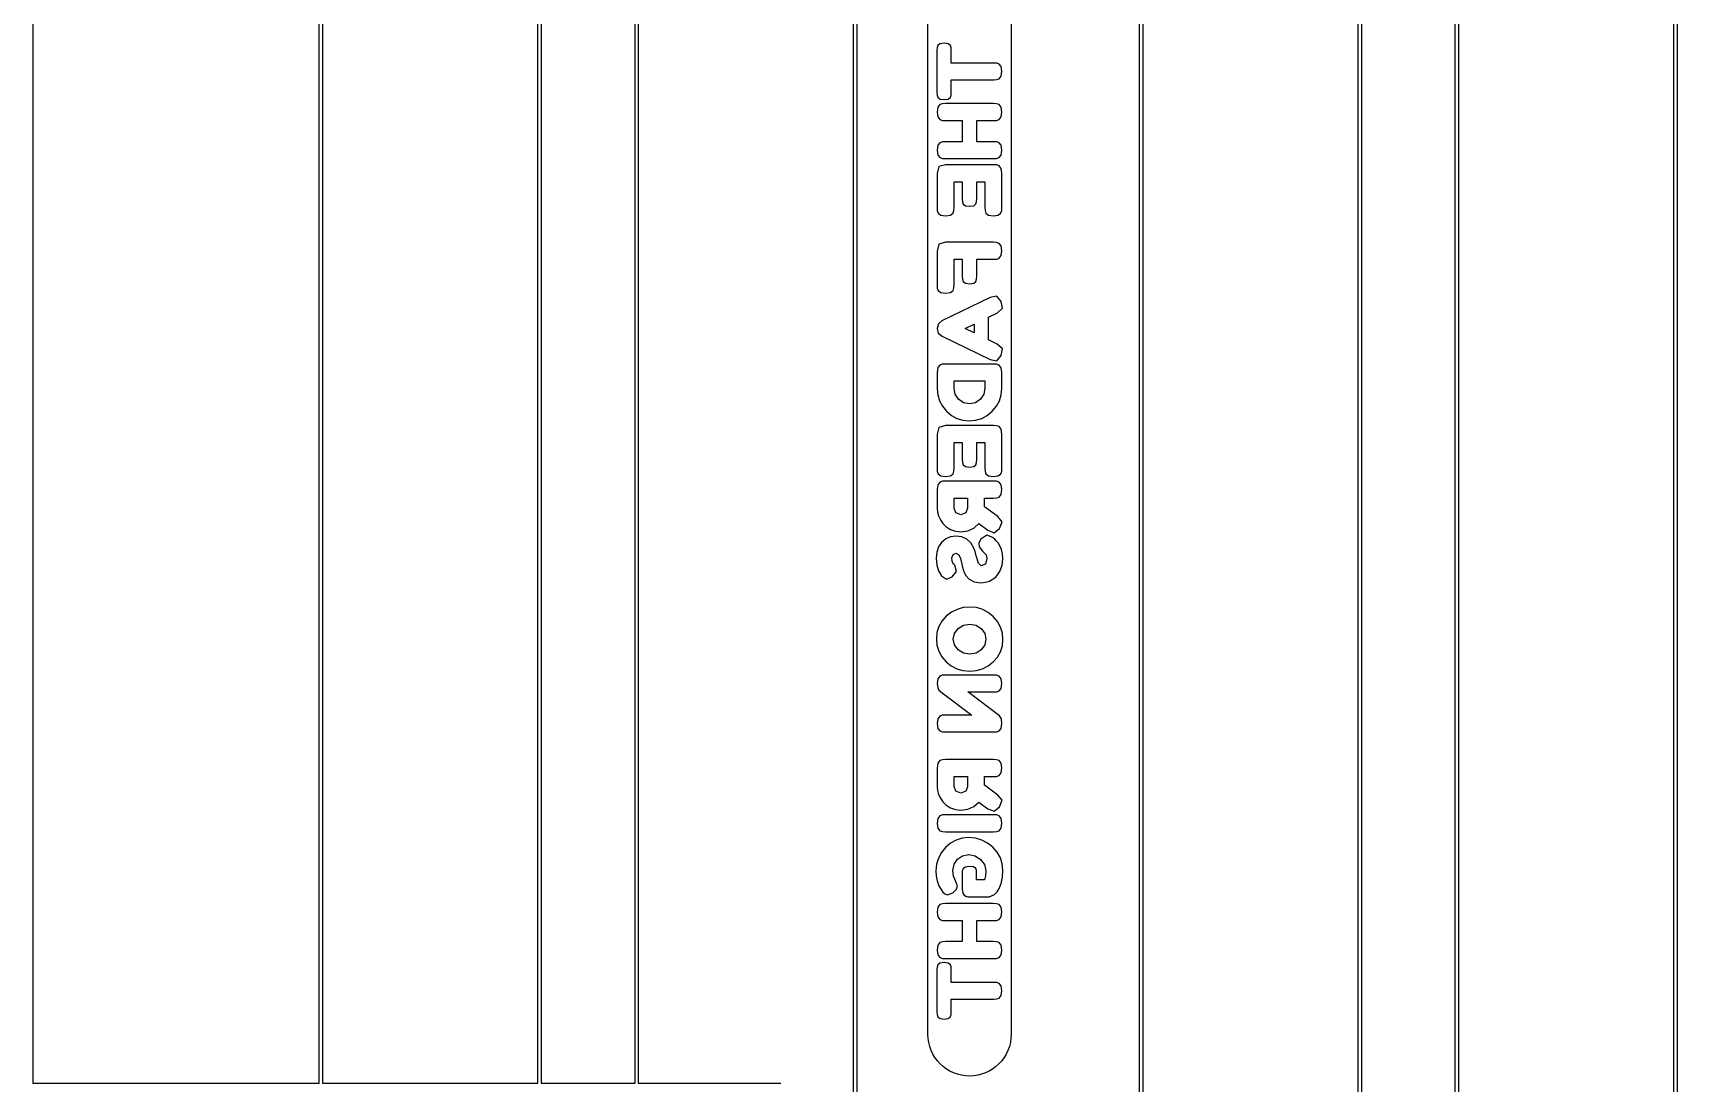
# Model space of a CAD drawing. Extents: x 282 to 374, y -243 to -83.
# Drawn here: x 323.5 to 374.3, y -220.9 to -188.5 of the extents above; entities that cross this region are included whole.
import ezdxf

# ---------------------------------------------------------------- set-up
doc = ezdxf.new("R2010")
doc.units = 0
doc.layers.add('BLACK', color=7, linetype='CONTINUOUS')

msp = doc.modelspace()

# ---------------------------------------------------------------- linework, layer by layer
at = {"layer": 'BLACK', "linetype": 'CONTINUOUS'}
for p, q in [((323.535, -82.56), (323.535, -220.921421)), ((332.38, -220.921421), (332.38, -82.76)), ((348.98, -82.76), (348.98, -242.76)), ((357.71, -242.56), (357.71, -82.56)), ((357.81, -82.61), (357.81, -242.51)), ((374.21, -242.51), (374.21, -82.61)), ((374.31, -82.56), (374.31, -242.56)), ((332.48, -82.81), (332.48, -220.921421)), ((348.88, -242.71), (348.88, -82.81)), ((364.46, -227.21), (364.46, -117.21)), ((364.56, -117.26), (364.56, -227.16)), ((367.46, -227.16), (367.46, -117.26)), ((367.56, -117.21), (367.56, -227.21)), ((339.13, -220.921421), (339.13, -117.41)), ((339.23, -117.46), (339.23, -220.921421)), ((342.13, -220.921421), (342.13, -117.46)), ((342.23, -117.41), (342.23, -220.921421)), ((351.175784, -218.943215), (351.175784, -137.538351)), ((353.744216, -187.154946), (353.744216, -189.658522)), ((351.481459, -188.86167), (351.458569, -188.927478)), ((351.547268, -188.805876), (351.481459, -188.86167)), ((351.671731, -188.788708), (351.547268, -188.805876)), ((351.800486, -188.805876), (351.671731, -188.788708)), ((351.867725, -188.860239), (351.800486, -188.805876)), ((351.890615, -188.924617), (351.867725, -188.860239)), ((351.458569, -188.927478), (351.454278, -189.009023)), ((351.454278, -189.009023), (351.454278, -190.316605)), ((351.894907, -189.006162), (351.890615, -188.924617)), ((351.894907, -189.403873), (351.894907, -189.006162)), ((353.202489, -189.403873), (351.894907, -189.403873)), ((353.29834, -189.408165), (353.202489, -189.403873)), ((353.375594, -189.433916), (353.29834, -189.408165)), ((353.301202, -189.914603), (353.377024, -189.887421)), ((353.439971, -189.511169), (353.375594, -189.433916)), ((353.377024, -189.887421), (353.439971, -189.807306)), ((353.46, -189.658522), (353.439971, -189.511169)), ((353.439971, -189.807306), (353.46, -189.658522)), ((353.744216, -189.658522), (353.744216, -190.917464)), ((351.454278, -190.316605), (351.458569, -190.39815)), ((351.458569, -190.39815), (351.481459, -190.462528)), ((351.867725, -190.461098), (351.890615, -190.395289)), ((351.890615, -190.395289), (351.894907, -190.313744)), ((351.894907, -190.313744), (351.894907, -189.918894)), ((351.894907, -189.918894), (353.205351, -189.918894)), ((353.205351, -189.918894), (353.301202, -189.914603)), ((351.477167, -190.76868), (351.457139, -190.920325)), ((351.542976, -190.688565), (351.477167, -190.76868)), ((351.481459, -190.462528), (351.548698, -190.516892)), ((351.62166, -190.661384), (351.542976, -190.688565)), ((351.548698, -190.516892), (351.674592, -190.534059)), ((351.717511, -190.657092), (351.62166, -190.661384)), ((351.674592, -190.534059), (351.800486, -190.516892)), ((353.193906, -190.657092), (351.717511, -190.657092)), ((351.800486, -190.516892), (351.867725, -190.461098)), ((353.292618, -190.661384), (353.193906, -190.657092)), ((353.371302, -190.688565), (353.292618, -190.661384)), ((353.43711, -190.76868), (353.371302, -190.688565)), ((353.457139, -190.917464), (353.43711, -190.76868)), ((351.457139, -190.920325), (351.477167, -191.069109)), ((351.477167, -191.069109), (351.542976, -191.149223)), ((351.542976, -191.149223), (351.62166, -191.176405)), ((351.62166, -191.176405), (351.720372, -191.180697)), ((351.720372, -191.180697), (352.235393, -191.180697)), ((352.235393, -191.180697), (352.235393, -191.833057)), ((352.681745, -191.833057), (352.681745, -191.180697)), ((352.681745, -191.180697), (353.196767, -191.180697)), ((353.196767, -191.180697), (353.295479, -191.176405)), ((353.295479, -191.176405), (353.372732, -191.149223)), ((353.372732, -191.149223), (353.43711, -191.069109)), ((353.43711, -191.069109), (353.457139, -190.917464)), ((353.744216, -190.917464), (353.744216, -192.805876)), ((351.542976, -191.864531), (351.477167, -191.944645)), ((351.62166, -191.837349), (351.542976, -191.864531)), ((351.717511, -191.833057), (351.62166, -191.837349)), ((352.235393, -191.833057), (351.717511, -191.833057)), ((353.193906, -191.833057), (352.681745, -191.833057)), ((353.292618, -191.837349), (353.193906, -191.833057)), ((353.371302, -191.864531), (353.292618, -191.837349)), ((353.43711, -191.944645), (353.371302, -191.864531)), ((351.477167, -191.944645), (351.457139, -192.096291)), ((351.457139, -192.096291), (351.477167, -192.245075)), ((351.477167, -192.245075), (351.542976, -192.325189)), ((351.542976, -192.325189), (351.62166, -192.352371)), ((351.62166, -192.352371), (351.720372, -192.356663)), ((351.720372, -192.356663), (353.196767, -192.356663)), ((353.196767, -192.356663), (353.295479, -192.352371)), ((353.295479, -192.352371), (353.372732, -192.325189)), ((353.372732, -192.325189), (353.43711, -192.245075)), ((353.457139, -192.093429), (353.43711, -191.944645)), ((353.43711, -192.245075), (353.457139, -192.093429)), ((351.512933, -192.604159), (351.457139, -192.814459)), ((351.457139, -192.814459), (351.457139, -193.86167)), ((351.717511, -192.545504), (351.512933, -192.604159)), ((353.196767, -192.545504), (351.717511, -192.545504)), ((353.295479, -192.549796), (353.196767, -192.545504)), ((353.374163, -192.576977), (353.295479, -192.549796)), ((353.439971, -192.657092), (353.374163, -192.576977)), ((353.46, -192.805876), (353.439971, -192.657092)), ((353.46, -193.858809), (353.46, -192.805876)), ((353.744216, -192.805876), (353.744216, -195.203587)), ((351.980744, -193.858809), (351.980744, -193.069109)), ((351.980744, -193.069109), (352.235393, -193.069109)), ((352.235393, -193.069109), (352.235393, -193.598437)), ((352.681745, -193.592714), (352.681745, -193.069109)), ((352.681745, -193.069109), (352.936395, -193.069109)), ((352.936395, -193.069109), (352.936395, -193.86167)), ((351.457139, -193.86167), (351.461431, -193.960382)), ((351.461431, -193.960382), (351.488612, -194.037635)), ((351.94927, -194.036205), (351.976452, -193.957521)), ((351.976452, -193.957521), (351.980744, -193.858809)), ((352.235393, -193.598437), (352.239685, -193.691427)), ((352.239685, -193.691427), (352.262575, -193.760096)), ((352.262575, -193.760096), (352.331245, -193.814459)), ((352.331245, -193.814459), (352.461431, -193.830196)), ((352.461431, -193.830196), (352.588755, -193.814459)), ((352.588755, -193.814459), (352.654564, -193.758665)), ((352.654564, -193.758665), (352.677454, -193.687135)), ((352.677454, -193.687135), (352.681745, -193.592714)), ((352.936395, -193.86167), (352.940687, -193.960382)), ((352.940687, -193.960382), (352.967868, -194.037635)), ((353.428526, -194.036205), (353.455708, -193.957521)), ((353.455708, -193.957521), (353.46, -193.858809)), ((351.488612, -194.037635), (351.568727, -194.102013)), ((351.568727, -194.102013), (351.720372, -194.122042)), ((351.720372, -194.122042), (351.869156, -194.102013)), ((351.869156, -194.102013), (351.94927, -194.036205)), ((352.967868, -194.037635), (353.047983, -194.102013)), ((353.047983, -194.102013), (353.199628, -194.122042)), ((353.199628, -194.122042), (353.348412, -194.102013)), ((353.348412, -194.102013), (353.428526, -194.036205)), ((351.717511, -194.943215), (351.512933, -195.00187)), ((353.196767, -194.943215), (351.717511, -194.943215)), ((353.295479, -194.947507), (353.196767, -194.943215)), ((353.374163, -194.974688), (353.295479, -194.947507)), ((353.439971, -195.054803), (353.374163, -194.974688)), ((351.512933, -195.00187), (351.457139, -195.21217)), ((351.457139, -195.21217), (351.457139, -196.259381)), ((351.980744, -196.253658), (351.980744, -195.46682)), ((351.980744, -195.46682), (352.235393, -195.46682)), ((352.235393, -195.46682), (352.235393, -195.993286)), ((352.681745, -195.990425), (352.681745, -195.46682)), ((352.681745, -195.46682), (353.199628, -195.46682)), ((353.199628, -195.46682), (353.29834, -195.462528)), ((353.29834, -195.462528), (353.375594, -195.435346)), ((353.375594, -195.435346), (353.439971, -195.355232)), ((353.46, -195.203587), (353.439971, -195.054803)), ((353.439971, -195.355232), (353.46, -195.203587)), ((353.744216, -195.203587), (353.744216, -198.230768)), ((352.677454, -196.083415), (352.681745, -195.990425)), ((351.457139, -196.259381), (351.461431, -196.355232)), ((351.461431, -196.355232), (351.488612, -196.432485)), ((351.488612, -196.432485), (351.568727, -196.496863)), ((351.568727, -196.496863), (351.720372, -196.516892)), ((351.720372, -196.516892), (351.870587, -196.496863)), ((351.870587, -196.496863), (351.94927, -196.431055)), ((351.94927, -196.431055), (351.976452, -196.352371)), ((351.976452, -196.352371), (351.980744, -196.253658)), ((352.235393, -195.993286), (352.239685, -196.086276)), ((352.239685, -196.086276), (352.264006, -196.154946)), ((352.264006, -196.154946), (352.332675, -196.209309)), ((352.332675, -196.209309), (352.464292, -196.225046)), ((352.464292, -196.225046), (352.588755, -196.209309)), ((352.588755, -196.209309), (352.654564, -196.153515)), ((352.654564, -196.153515), (352.677454, -196.083415)), ((353.096624, -196.648508), (351.608784, -197.366677)), ((353.29834, -196.611312), (353.096624, -196.648508)), ((353.43711, -196.771541), (353.29834, -196.611312)), ((353.3198, -197.123472), (353.478598, -196.980411)), ((353.478598, -196.980411), (353.43711, -196.771541)), ((351.498627, -197.46682), (351.457139, -197.60702)), ((351.608784, -197.366677), (351.498627, -197.46682)), ((352.32123, -197.604159), (352.59877, -197.469681)), ((352.59877, -197.469681), (352.59877, -197.738637)), ((353.045122, -197.255089), (353.3198, -197.123472)), ((353.045122, -197.958952), (353.045122, -197.255089)), ((351.457139, -197.60702), (351.495765, -197.746505)), ((351.495765, -197.746505), (351.611645, -197.844502)), ((351.611645, -197.844502), (353.096624, -198.562671)), ((352.59877, -197.738637), (352.32123, -197.604159)), ((353.316938, -198.090568), (353.045122, -197.958952)), ((353.299771, -198.601298), (353.439971, -198.4425)), ((353.481459, -198.230768), (353.316938, -198.090568)), ((353.439971, -198.4425), (353.481459, -198.230768)), ((353.744216, -198.230768), (353.744216, -198.963243)), ((351.475737, -198.814459), (351.457139, -198.966105)), ((351.457139, -198.966105), (351.457139, -199.458236)), ((351.540114, -198.734345), (351.475737, -198.814459)), ((351.618798, -198.707163), (351.540114, -198.734345)), ((351.714649, -198.702871), (351.618798, -198.707163)), ((353.193906, -198.702871), (351.714649, -198.702871)), ((353.096624, -198.562671), (353.299771, -198.601298)), ((353.295479, -198.710025), (353.193906, -198.702871)), ((353.375594, -198.740067), (353.295479, -198.710025)), ((353.43711, -198.818751), (353.375594, -198.740067)), ((353.457139, -198.963243), (353.43711, -198.818751)), ((353.457139, -199.449653), (353.457139, -198.963243)), ((353.744216, -198.963243), (353.744216, -200.865962)), ((351.457139, -199.458236), (351.475379, -199.655661)), ((351.980744, -199.455375), (351.980744, -199.226477)), ((351.980744, -199.226477), (352.933534, -199.226477)), ((352.015794, -199.638494), (351.980744, -199.455375)), ((352.933534, -199.458236), (352.898841, -199.639209)), ((352.933534, -199.226477), (352.933534, -199.458236)), ((353.43863, -199.650833), (353.457139, -199.449653)), ((351.475379, -199.655661), (351.5301, -199.83878)), ((351.5301, -199.83878), (351.621302, -200.007593)), ((351.621302, -200.007593), (351.748984, -200.162099)), ((352.120944, -199.793), (352.015794, -199.638494)), ((352.275451, -199.89815), (352.120944, -199.793)), ((352.458569, -199.933201), (352.275451, -199.89815)), ((352.64133, -199.89815), (352.458569, -199.933201)), ((352.794764, -199.793), (352.64133, -199.89815)), ((352.898841, -199.639209), (352.794764, -199.793)), ((353.161001, -200.162099), (353.290562, -200.007056)), ((353.290562, -200.007056), (353.383104, -199.836634)), ((353.383104, -199.836634), (353.43863, -199.650833)), ((351.748984, -200.162099), (351.90206, -200.291033)), ((351.90206, -200.291033), (352.069442, -200.383129)), ((352.069442, -200.383129), (352.25113, -200.438386)), ((352.25113, -200.438386), (352.447124, -200.456806)), ((352.447124, -200.456806), (352.648394, -200.438386)), ((352.648394, -200.438386), (352.834464, -200.383129)), ((352.834464, -200.383129), (353.005333, -200.291033)), ((353.005333, -200.291033), (353.161001, -200.162099)), ((351.512933, -200.664245), (351.457139, -200.874545)), ((351.457139, -200.874545), (351.457139, -201.921756)), ((351.717511, -200.60559), (351.512933, -200.664245)), ((353.196767, -200.60559), (351.717511, -200.60559)), ((353.295479, -200.609881), (353.196767, -200.60559)), ((353.374163, -200.637063), (353.295479, -200.609881)), ((353.439971, -200.717178), (353.374163, -200.637063)), ((353.46, -200.865962), (353.439971, -200.717178)), ((353.46, -201.918894), (353.46, -200.865962)), ((353.744216, -200.865962), (353.744216, -203.578408)), ((351.980744, -201.918894), (351.980744, -201.129195)), ((351.980744, -201.129195), (352.235393, -201.129195)), ((352.235393, -201.129195), (352.235393, -201.658522)), ((352.681745, -201.6528), (352.681745, -201.129195)), ((352.681745, -201.129195), (352.936395, -201.129195)), ((352.936395, -201.129195), (352.936395, -201.921756)), ((351.457139, -201.921756), (351.461431, -202.020468)), ((351.461431, -202.020468), (351.488612, -202.097721)), ((351.94927, -202.096291), (351.976452, -202.017607)), ((351.976452, -202.017607), (351.980744, -201.918894)), ((352.235393, -201.658522), (352.239685, -201.751512)), ((352.239685, -201.751512), (352.262575, -201.820182)), ((352.262575, -201.820182), (352.331245, -201.874545)), ((352.331245, -201.874545), (352.461431, -201.890282)), ((352.461431, -201.890282), (352.588755, -201.874545)), ((352.588755, -201.874545), (352.654564, -201.818751)), ((352.654564, -201.818751), (352.677454, -201.747221)), ((352.677454, -201.747221), (352.681745, -201.6528)), ((352.936395, -201.921756), (352.940687, -202.020468)), ((352.940687, -202.020468), (352.967868, -202.097721)), ((353.428526, -202.096291), (353.455708, -202.017607)), ((353.455708, -202.017607), (353.46, -201.918894)), ((351.477167, -202.433916), (351.457139, -202.585561)), ((351.457139, -202.585561), (351.457139, -203.160668)), ((351.542976, -202.353801), (351.477167, -202.433916)), ((351.488612, -202.097721), (351.568727, -202.162099)), ((351.62166, -202.32662), (351.542976, -202.353801)), ((351.568727, -202.162099), (351.720372, -202.182128)), ((351.717511, -202.322328), (351.62166, -202.32662)), ((353.193906, -202.322328), (351.717511, -202.322328)), ((351.720372, -202.182128), (351.869156, -202.162099)), ((351.869156, -202.162099), (351.94927, -202.096291)), ((352.967868, -202.097721), (353.047983, -202.162099)), ((353.047983, -202.162099), (353.199628, -202.182128)), ((353.292618, -202.32662), (353.193906, -202.322328)), ((353.199628, -202.182128), (353.348412, -202.162099)), ((353.371302, -202.353801), (353.292618, -202.32662)), ((353.348412, -202.162099), (353.428526, -202.096291)), ((353.43711, -202.433916), (353.371302, -202.353801)), ((353.457139, -202.5827), (353.43711, -202.433916)), ((353.43711, -202.734345), (353.457139, -202.5827)), ((351.980744, -203.154946), (351.980744, -202.845933)), ((351.980744, -202.845933), (352.398484, -202.845933)), ((352.398484, -202.845933), (352.398484, -203.160668)), ((352.919227, -203.112027), (352.919227, -202.845933)), ((352.919227, -202.845933), (353.196767, -202.845933)), ((353.196767, -202.845933), (353.295479, -202.841641)), ((353.295479, -202.841641), (353.372732, -202.814459)), ((353.372732, -202.814459), (353.43711, -202.734345)), ((351.457139, -203.160668), (351.468584, -203.276906)), ((351.468584, -203.276906), (351.502918, -203.39672)), ((351.502918, -203.39672), (351.558712, -203.516176)), ((351.558712, -203.516176), (351.634535, -203.631341)), ((352.04083, -203.302299), (351.980744, -203.154946)), ((352.189614, -203.363816), (352.04083, -203.302299)), ((352.346981, -203.298007), (352.189614, -203.363816)), ((352.398484, -203.160668), (352.346981, -203.298007)), ((353.334106, -203.418179), (352.919227, -203.112027)), ((353.467153, -203.578408), (353.334106, -203.418179)), ((353.388469, -203.781555), (353.467153, -203.578408)), ((353.744216, -203.578408), (353.744216, -204.725761)), ((351.724187, -204.109961), (351.59877, -204.216462)), ((351.634535, -203.631341), (351.735751, -203.733987)), ((351.869633, -204.04606), (351.724187, -204.109961)), ((351.735751, -203.733987), (351.867725, -203.81589)), ((351.867725, -203.81589), (352.022589, -203.869538)), ((352.035107, -204.02476), (351.869633, -204.04606)), ((352.022589, -203.869538), (352.192475, -203.887421)), ((352.221087, -204.04765), (352.035107, -204.02476)), ((352.192475, -203.887421), (352.406749, -203.859444)), ((352.375594, -204.116319), (352.221087, -204.04765)), ((352.406749, -203.859444), (352.591776, -203.775515)), ((352.591776, -203.775515), (352.747554, -203.635633)), ((352.807639, -204.113458), (352.741513, -204.232358)), ((352.747554, -203.635633), (353.022232, -203.841641)), ((352.990758, -203.993286), (352.807639, -204.113458)), ((353.176738, -204.064817), (352.990758, -203.993286)), ((353.022232, -203.841641), (353.219657, -203.918894)), ((353.196767, -204.081984), (353.176738, -204.064817)), ((353.236824, -204.113458), (353.196767, -204.081984)), ((353.219657, -203.918894), (353.388469, -203.781555)), ((353.286896, -204.16353), (353.236824, -204.113458)), ((351.444899, -204.516574), (351.425665, -204.70001)), ((351.502601, -204.355391), (351.444899, -204.516574)), ((351.59877, -204.216462), (351.502601, -204.355391)), ((351.914936, -204.697149), (351.950701, -204.591283)), ((351.950701, -204.591283), (352.037969, -204.545504)), ((352.037969, -204.545504), (352.130959, -204.595575)), ((352.130959, -204.595575), (352.18103, -204.708594)), ((352.498627, -204.230768), (352.375594, -204.116319)), ((352.590186, -204.390997), (352.498627, -204.230768)), ((352.62917, -204.499366), (352.590186, -204.390997)), ((352.666009, -204.635633), (352.62917, -204.499366)), ((352.741513, -204.232358), (352.760588, -204.356345)), ((352.760588, -204.356345), (352.864864, -204.485418)), ((352.864864, -204.485418), (352.969299, -204.601298)), ((352.969299, -204.601298), (352.996481, -204.714316)), ((353.34269, -204.232199), (353.286896, -204.16353)), ((353.397053, -204.320897), (353.34269, -204.232199)), ((353.444263, -204.431055), (353.397053, -204.320897)), ((353.475737, -204.565532), (353.444263, -204.431055)), ((353.488612, -204.725761), (353.475737, -204.565532)), ((351.425665, -204.70001), (351.44474, -204.915874)), ((351.44474, -204.915874), (351.501965, -205.098039)), ((351.501965, -205.098039), (351.597339, -205.246505)), ((351.92495, -204.79157), (351.914936, -204.697149)), ((351.920658, -205.28084), (352.059428, -205.112027)), ((351.946409, -204.847364), (351.92495, -204.79157)), ((351.979313, -204.887421), (351.946409, -204.847364)), ((352.006495, -204.920325), (351.979313, -204.887421)), ((352.059428, -205.112027), (352.006495, -204.920325)), ((352.18103, -204.708594), (352.216795, -204.883129)), ((352.216795, -204.883129), (352.261144, -205.066248)), ((352.261144, -205.066248), (352.335536, -205.228265)), ((352.733247, -204.860239), (352.666009, -204.635633)), ((352.821946, -204.934631), (352.733247, -204.860239)), ((352.954993, -204.883129), (352.821946, -204.934631)), ((352.996481, -204.714316), (352.954993, -204.883129)), ((353.266867, -205.287993), (353.394192, -205.112027)), ((353.394192, -205.112027), (353.467153, -204.916033)), ((353.467153, -204.916033), (353.488612, -204.725761)), ((353.744216, -204.725761), (353.744216, -207.217893)), ((351.597339, -205.246505), (351.744692, -205.34951)), ((351.744692, -205.34951), (351.920658, -205.28084)), ((352.335536, -205.228265), (352.444263, -205.353801)), ((352.444263, -205.353801), (352.599485, -205.434273)), ((352.599485, -205.434273), (352.813362, -205.461098)), ((352.813362, -205.461098), (352.949986, -205.448937)), ((352.949986, -205.448937), (353.073734, -205.412457)), ((353.073734, -205.412457), (353.266867, -205.287993)), ((351.60485, -206.650475), (351.510072, -206.816605)), ((351.737539, -206.499724), (351.60485, -206.650475)), ((351.897411, -206.374545), (351.737539, -206.499724)), ((352.073734, -206.285132), (351.897411, -206.374545)), ((352.266509, -206.231484), (352.073734, -206.285132)), ((352.475737, -206.213601), (352.266509, -206.231484)), ((352.678348, -206.23202), (352.475737, -206.213601)), ((352.865579, -206.287278), (352.678348, -206.23202)), ((353.037432, -206.379374), (352.865579, -206.287278)), ((353.193906, -206.508308), (353.037432, -206.379374)), ((353.324092, -206.663172), (353.193906, -206.508308)), ((351.453205, -206.998115), (351.434249, -207.195003)), ((351.510072, -206.816605), (351.453205, -206.998115)), ((351.957854, -207.206448), (351.994692, -207.026191)), ((351.994692, -207.026191), (352.105207, -206.874545)), ((352.105207, -206.874545), (352.268655, -206.771541)), ((352.268655, -206.771541), (352.464292, -206.737206)), ((352.464292, -206.737206), (352.655994, -206.771899)), ((352.655994, -206.771899), (352.819084, -206.875976)), ((352.819084, -206.875976), (352.930672, -207.027263)), ((352.930672, -207.027263), (352.967868, -207.203587)), ((353.417082, -206.833057), (353.324092, -206.663172)), ((353.472876, -207.017964), (353.417082, -206.833057)), ((353.491474, -207.217893), (353.472876, -207.017964)), ((351.434249, -207.195003), (351.452936, -207.396005)), ((351.452936, -207.396005), (351.508999, -207.581269)), ((351.508999, -207.581269), (351.602436, -207.750797)), ((351.994692, -207.38456), (351.957854, -207.206448)), ((352.105207, -207.535489), (351.994692, -207.38456)), ((352.268655, -207.638494), (352.105207, -207.535489)), ((352.464292, -207.672829), (352.268655, -207.638494)), ((352.661359, -207.638851), (352.464292, -207.672829)), ((352.823376, -207.53692), (352.661359, -207.638851)), ((352.931745, -207.385633), (352.823376, -207.53692)), ((352.967868, -207.203587), (352.931745, -207.385633)), ((353.321677, -207.757861), (353.416009, -207.592356)), ((353.416009, -207.592356), (353.472607, -207.412367)), ((353.472607, -207.412367), (353.491474, -207.217893)), ((353.744216, -207.217893), (353.744216, -208.574116)), ((351.602436, -207.750797), (351.733247, -207.904588)), ((351.733247, -207.904588), (351.891062, -208.032271)), ((351.891062, -208.032271), (352.065508, -208.123472)), ((352.065508, -208.123472), (352.256584, -208.178193)), ((352.668423, -208.178462), (352.857353, -208.124545)), ((352.857353, -208.124545), (353.031084, -208.034685)), ((353.031084, -208.034685), (353.189614, -207.90888)), ((353.189614, -207.90888), (353.321677, -207.757861)), ((351.478598, -208.429624), (351.46, -208.579839)), ((351.46, -208.579839), (351.477167, -208.710025)), ((351.540114, -208.35094), (351.478598, -208.429624)), ((351.615937, -208.322328), (351.540114, -208.35094)), ((351.711788, -208.316605), (351.615937, -208.322328)), ((353.196767, -208.316605), (351.711788, -208.316605)), ((352.256584, -208.178193), (352.464292, -208.196434)), ((352.464292, -208.196434), (352.668423, -208.178462)), ((353.29691, -208.322328), (353.196767, -208.316605)), ((353.375594, -208.34951), (353.29691, -208.322328)), ((353.439971, -208.426763), (353.375594, -208.34951)), ((353.46, -208.574116), (353.439971, -208.426763)), ((353.439971, -208.725761), (353.46, -208.574116)), ((353.744216, -208.574116), (353.744216, -212.182128)), ((351.477167, -208.710025), (351.512933, -208.782986)), ((351.512933, -208.782986), (351.571588, -208.834488)), ((351.571588, -208.834488), (352.532961, -209.549796)), ((353.382747, -209.578408), (352.404206, -208.837349)), ((352.404206, -208.837349), (353.199628, -208.837349)), ((353.199628, -208.837349), (353.29834, -208.833057)), ((353.29834, -208.833057), (353.375594, -208.805876)), ((353.375594, -208.805876), (353.439971, -208.725761)), ((351.480029, -209.664245), (351.46, -209.813029)), ((351.541545, -209.58413), (351.480029, -209.664245)), ((351.617368, -209.555518), (351.541545, -209.58413)), ((351.711788, -209.549796), (351.617368, -209.555518)), ((352.532961, -209.549796), (351.711788, -209.549796)), ((353.444263, -209.662814), (353.382747, -209.578408)), ((353.46, -209.810168), (353.444263, -209.662814)), ((351.46, -209.813029), (351.480029, -209.961813)), ((351.480029, -209.961813), (351.545837, -210.041927)), ((351.545837, -210.041927), (351.624521, -210.069109)), ((351.624521, -210.069109), (351.723233, -210.073401)), ((351.723233, -210.073401), (353.199628, -210.073401)), ((353.199628, -210.073401), (353.29834, -210.069109)), ((353.29834, -210.069109), (353.375594, -210.041927)), ((353.375594, -210.041927), (353.439971, -209.961813)), ((353.439971, -209.961813), (353.46, -209.810168)), ((351.477167, -211.037635), (351.457139, -211.189281)), ((351.457139, -211.189281), (351.457139, -211.764388)), ((351.542976, -210.957521), (351.477167, -211.037635)), ((351.62166, -210.930339), (351.542976, -210.957521)), ((351.717511, -210.926047), (351.62166, -210.930339)), ((353.193906, -210.926047), (351.717511, -210.926047)), ((353.292618, -210.930339), (353.193906, -210.926047)), ((353.371302, -210.957521), (353.292618, -210.930339)), ((353.43711, -211.037635), (353.371302, -210.957521)), ((353.457139, -211.186419), (353.43711, -211.037635)), ((353.43711, -211.338065), (353.457139, -211.186419)), ((351.980744, -211.758665), (351.980744, -211.449653)), ((351.980744, -211.449653), (352.398484, -211.449653)), ((352.398484, -211.449653), (352.398484, -211.764388)), ((352.919227, -211.715747), (352.919227, -211.449653)), ((352.919227, -211.449653), (353.196767, -211.449653)), ((353.334106, -212.021899), (352.919227, -211.715747)), ((353.196767, -211.449653), (353.295479, -211.445361)), ((353.295479, -211.445361), (353.372732, -211.418179)), ((353.372732, -211.418179), (353.43711, -211.338065)), ((351.457139, -211.764388), (351.468584, -211.880625)), ((351.468584, -211.880625), (351.502918, -212.000439)), ((351.502918, -212.000439), (351.558712, -212.119896)), ((351.558712, -212.119896), (351.634535, -212.23506)), ((351.634535, -212.23506), (351.735751, -212.337707)), ((352.04083, -211.906019), (351.980744, -211.758665)), ((352.189614, -211.967535), (352.04083, -211.906019)), ((352.346981, -211.901727), (352.189614, -211.967535)), ((352.398484, -211.764388), (352.346981, -211.901727)), ((352.591776, -212.379235), (352.747554, -212.239352)), ((352.747554, -212.239352), (353.022232, -212.445361)), ((353.467153, -212.182128), (353.334106, -212.021899)), ((353.388469, -212.385275), (353.467153, -212.182128)), ((353.744216, -212.182128), (353.744216, -212.894574)), ((351.477167, -212.74579), (351.457139, -212.897435)), ((351.542976, -212.665675), (351.477167, -212.74579)), ((351.62166, -212.638494), (351.542976, -212.665675)), ((351.717511, -212.634202), (351.62166, -212.638494)), ((353.196767, -212.634202), (351.717511, -212.634202)), ((351.735751, -212.337707), (351.867725, -212.41961)), ((351.867725, -212.41961), (352.022589, -212.473258)), ((352.022589, -212.473258), (352.192475, -212.49114)), ((352.192475, -212.49114), (352.406749, -212.463164)), ((352.406749, -212.463164), (352.591776, -212.379235)), ((353.022232, -212.445361), (353.219657, -212.522614)), ((353.295479, -212.638494), (353.196767, -212.634202)), ((353.219657, -212.522614), (353.388469, -212.385275)), ((353.374163, -212.665675), (353.295479, -212.638494)), ((353.439971, -212.74579), (353.374163, -212.665675)), ((353.46, -212.894574), (353.439971, -212.74579)), ((351.457139, -212.897435), (351.477167, -213.046219)), ((351.477167, -213.046219), (351.542976, -213.126334)), ((351.542976, -213.126334), (351.62166, -213.153515)), ((351.62166, -213.153515), (351.720372, -213.157807)), ((351.720372, -213.157807), (353.199628, -213.157807)), ((353.199628, -213.157807), (353.29834, -213.153515)), ((353.29834, -213.153515), (353.375594, -213.126334)), ((353.375594, -213.126334), (353.439971, -213.046219)), ((353.439971, -213.046219), (353.46, -212.894574)), ((353.744216, -212.894574), (353.744216, -214.345218)), ((351.718941, -213.639924), (351.589381, -213.798454)), ((351.874431, -213.507861), (351.718941, -213.639924)), ((352.044764, -213.41353), (351.874431, -213.507861)), ((352.229939, -213.356931), (352.044764, -213.41353)), ((352.429957, -213.338065), (352.229939, -213.356931)), ((352.639721, -213.356663), (352.429957, -213.338065)), ((352.834106, -213.412457), (352.639721, -213.356663)), ((353.013112, -213.505447), (352.834106, -213.412457)), ((353.176738, -213.635633), (353.013112, -213.505447)), ((353.313183, -213.79157), (353.176738, -213.635633)), ((351.441313, -214.161115), (351.422804, -214.365246)), ((351.496838, -213.972185), (351.441313, -214.161115)), ((351.589381, -213.798454), (351.496838, -213.972185)), ((351.946409, -214.35094), (351.981817, -214.162814)), ((351.981817, -214.162814), (352.08804, -214.004731)), ((352.08804, -214.004731), (352.245765, -213.897435)), ((352.245765, -213.897435), (352.43568, -213.86167)), ((352.326953, -214.246505), (352.259714, -214.299438)), ((352.452847, -214.230768), (352.326953, -214.246505)), ((352.43568, -213.86167), (352.631674, -213.898866)), ((352.581602, -214.245075), (352.452847, -214.230768)), ((352.648841, -214.293716), (352.581602, -214.245075)), ((352.631674, -213.898866), (352.801917, -214.010454)), ((352.801917, -214.010454), (352.919943, -214.171398)), ((352.919943, -214.171398), (352.959285, -214.356663)), ((353.410644, -213.961813), (353.313183, -213.79157)), ((353.46912, -214.146362), (353.410644, -213.961813)), ((353.488612, -214.345218), (353.46912, -214.146362)), ((351.422804, -214.365246), (351.433176, -214.513673)), ((351.433176, -214.513673), (351.464292, -214.672829)), ((351.464292, -214.672829), (351.514006, -214.823401)), ((351.966438, -214.527621), (351.946409, -214.35094)), ((352.026524, -214.674259), (351.966438, -214.527621)), ((352.092332, -214.828766), (352.026524, -214.674259)), ((352.236824, -214.362385), (352.232532, -214.439638)), ((352.232532, -214.439638), (352.232532, -214.940354)), ((352.259714, -214.299438), (352.236824, -214.362385)), ((352.671731, -214.353801), (352.648841, -214.293716)), ((352.676023, -214.431055), (352.671731, -214.353801)), ((352.676023, -214.642786), (352.676023, -214.431055)), ((352.922089, -214.642786), (352.676023, -214.642786)), ((352.949986, -214.521183), (352.922089, -214.642786)), ((352.959285, -214.356663), (352.949986, -214.521183)), ((353.377024, -214.911741), (353.439018, -214.75342)), ((353.439018, -214.75342), (353.476214, -214.564579)), ((353.476214, -214.564579), (353.488612, -214.345218)), ((353.744216, -214.345218), (353.744216, -215.635633)), ((351.514006, -214.823401), (351.580172, -214.946076)), ((351.580172, -214.946076), (351.637396, -215.026191)), ((351.637396, -215.026191), (351.697482, -215.079123)), ((351.697482, -215.079123), (351.780458, -215.106305)), ((351.780458, -215.106305), (351.940687, -215.040497)), ((351.940687, -215.040497), (352.054421, -214.934631)), ((352.054421, -214.934631), (352.092332, -214.828766)), ((352.232532, -214.940354), (352.252561, -215.050511)), ((352.252561, -215.050511), (352.289757, -215.11775)), ((352.289757, -215.11775), (352.346981, -215.152085)), ((352.346981, -215.152085), (352.409928, -215.16496)), ((352.409928, -215.16496), (352.481459, -215.166391)), ((352.481459, -215.166391), (353.068011, -215.166391)), ((353.068011, -215.166391), (353.232532, -215.097721)), ((353.232532, -215.097721), (353.310858, -215.016892)), ((353.310858, -215.016892), (353.377024, -214.911741)), ((351.477167, -215.486849), (351.457139, -215.638494)), ((351.457139, -215.638494), (351.477167, -215.787278)), ((351.542976, -215.406734), (351.477167, -215.486849)), ((351.477167, -215.787278), (351.542976, -215.867392)), ((351.62166, -215.379552), (351.542976, -215.406734)), ((351.717511, -215.375261), (351.62166, -215.379552)), ((353.193906, -215.375261), (351.717511, -215.375261)), ((353.292618, -215.379552), (353.193906, -215.375261)), ((353.371302, -215.406734), (353.292618, -215.379552)), ((353.43711, -215.486849), (353.371302, -215.406734)), ((353.372732, -215.867392), (353.43711, -215.787278)), ((353.457139, -215.635633), (353.43711, -215.486849)), ((353.43711, -215.787278), (353.457139, -215.635633)), ((353.744216, -215.635633), (353.744216, -218.067678)), ((351.542976, -215.867392), (351.62166, -215.894574)), ((351.62166, -215.894574), (351.720372, -215.898866)), ((351.720372, -215.898866), (352.235393, -215.898866)), ((352.235393, -215.898866), (352.235393, -216.551226)), ((352.681745, -216.551226), (352.681745, -215.898866)), ((352.681745, -215.898866), (353.196767, -215.898866)), ((353.196767, -215.898866), (353.295479, -215.894574)), ((353.295479, -215.894574), (353.372732, -215.867392)), ((351.477167, -216.662814), (351.457139, -216.814459)), ((351.542976, -216.5827), (351.477167, -216.662814)), ((351.62166, -216.555518), (351.542976, -216.5827)), ((351.717511, -216.551226), (351.62166, -216.555518)), ((352.235393, -216.551226), (351.717511, -216.551226)), ((353.193906, -216.551226), (352.681745, -216.551226)), ((353.292618, -216.555518), (353.193906, -216.551226)), ((353.371302, -216.5827), (353.292618, -216.555518)), ((353.43711, -216.662814), (353.371302, -216.5827)), ((353.457139, -216.811598), (353.43711, -216.662814)), ((351.457139, -216.814459), (351.477167, -216.963243)), ((351.481459, -217.270826), (351.458569, -217.336634)), ((351.477167, -216.963243), (351.542976, -217.043358)), ((351.547268, -217.215032), (351.481459, -217.270826)), ((351.542976, -217.043358), (351.62166, -217.07054)), ((351.671731, -217.197864), (351.547268, -217.215032)), ((351.62166, -217.07054), (351.720372, -217.074831)), ((351.800486, -217.215032), (351.671731, -217.197864)), ((351.720372, -217.074831), (353.196767, -217.074831)), ((351.867725, -217.269395), (351.800486, -217.215032)), ((351.890615, -217.333773), (351.867725, -217.269395)), ((353.196767, -217.074831), (353.295479, -217.07054)), ((353.295479, -217.07054), (353.372732, -217.043358)), ((353.372732, -217.043358), (353.43711, -216.963243)), ((353.43711, -216.963243), (353.457139, -216.811598)), ((351.458569, -217.336634), (351.454278, -217.418179)), ((351.454278, -217.418179), (351.454278, -218.725761)), ((351.894907, -217.415318), (351.890615, -217.333773)), ((351.894907, -217.813029), (351.894907, -217.415318)), ((353.202489, -217.813029), (351.894907, -217.813029)), ((353.29834, -217.817321), (353.202489, -217.813029)), ((353.375594, -217.843072), (353.29834, -217.817321)), ((351.894907, -218.7229), (351.894907, -218.32805)), ((351.894907, -218.32805), (353.205351, -218.32805)), ((353.205351, -218.32805), (353.301202, -218.323758)), ((353.301202, -218.323758), (353.377024, -218.296577)), ((353.439971, -217.920325), (353.375594, -217.843072)), ((353.377024, -218.296577), (353.439971, -218.216462)), ((353.46, -218.067678), (353.439971, -217.920325)), ((353.439971, -218.216462), (353.46, -218.067678)), ((353.744216, -218.067678), (353.744216, -218.943215)), ((351.454278, -218.725761), (351.458569, -218.807306)), ((351.458569, -218.807306), (351.481459, -218.871684)), ((351.867725, -218.870253), (351.890615, -218.804445)), ((351.890615, -218.804445), (351.894907, -218.7229)), ((351.175784, -219.420087), (351.175784, -218.943215)), ((351.481459, -218.871684), (351.548698, -218.926047)), ((351.548698, -218.926047), (351.674592, -218.943215)), ((351.674592, -218.943215), (351.800486, -218.926047)), ((351.800486, -218.926047), (351.867725, -218.870253)), ((353.744216, -218.943215), (353.744216, -219.420087)), ((351.181968, -219.545962), (351.175784, -219.420087)), ((351.200461, -219.670624), (351.181968, -219.545962)), ((351.231083, -219.792874), (351.200461, -219.670624)), ((351.27354, -219.911534), (351.231083, -219.792874)), ((353.688917, -219.792874), (353.64646, -219.911534)), ((353.719539, -219.670624), (353.688917, -219.792874)), ((353.738032, -219.545962), (353.719539, -219.670624)), ((353.744216, -219.420087), (353.738032, -219.545962)), ((351.327423, -220.025461), (351.27354, -219.911534)), ((351.392214, -220.133558), (351.327423, -220.025461)), ((351.467288, -220.234783), (351.392214, -220.133558)), ((351.551923, -220.328163), (351.467288, -220.234783)), ((351.645303, -220.412798), (351.551923, -220.328163)), ((353.368077, -220.328163), (353.274697, -220.412798)), ((353.452712, -220.234783), (353.368077, -220.328163)), ((353.527786, -220.133558), (353.452712, -220.234783)), ((353.592577, -220.025461), (353.527786, -220.133558)), ((353.64646, -219.911534), (353.592577, -220.025461)), ((351.746529, -220.487872), (351.645303, -220.412798)), ((351.854625, -220.552662), (351.746529, -220.487872)), ((351.968552, -220.606546), (351.854625, -220.552662)), ((352.087212, -220.649003), (351.968552, -220.606546)), ((352.209462, -220.679625), (352.087212, -220.649003)), ((352.334125, -220.698117), (352.209462, -220.679625)), ((352.46, -220.704301), (352.334125, -220.698117)), ((352.585875, -220.698117), (352.46, -220.704301)), ((352.710538, -220.679625), (352.585875, -220.698117)), ((352.832788, -220.649003), (352.710538, -220.679625)), ((352.951448, -220.606546), (352.832788, -220.649003)), ((353.065375, -220.552662), (352.951448, -220.606546)), ((353.173471, -220.487872), (353.065375, -220.552662)), ((353.274697, -220.412798), (353.173471, -220.487872)), ((323.535, -220.921421), (332.38, -220.921421)), ((332.48, -220.921421), (339.13, -220.921421)), ((339.23, -220.921421), (342.13, -220.921421)), ((342.23, -220.921421), (346.269013, -220.921421)), ((346.269013, -220.921421), (346.507448, -220.921421)), ((346.507448, -220.921421), (346.632763, -220.927577))]:
    msp.add_line(p, q, dxfattribs=at)

doc.saveas('drawing.dxf')
